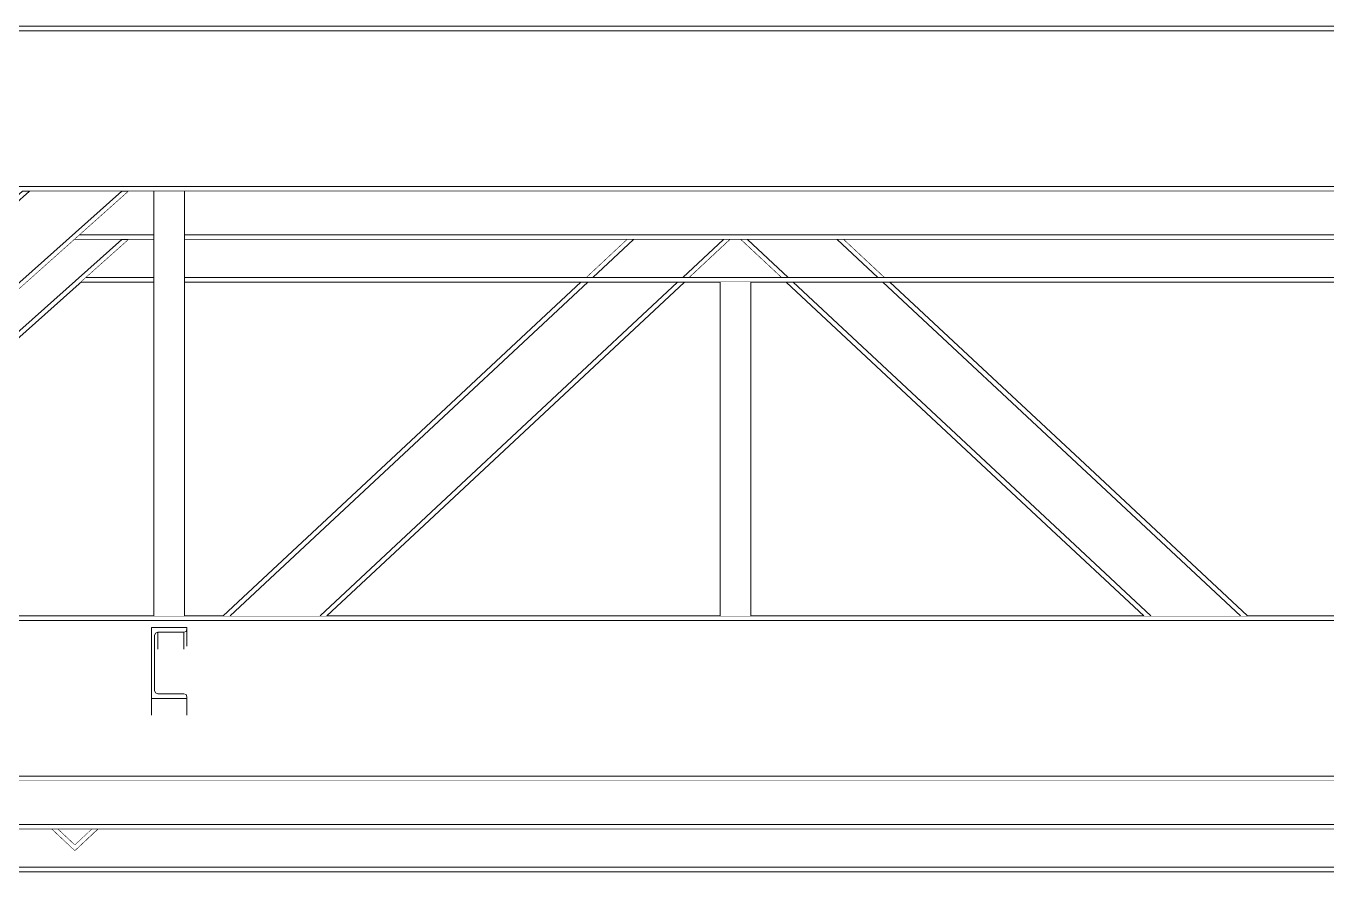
# Model space of a CAD drawing. Extents: x -3080 to 28500, y -1326 to 31609.
# Drawn here: x 3609.6 to 3885.4, y 28380.8 to 28560.1 of the extents above; entities that cross this region are included whole.
import ezdxf
from ezdxf.xclip import XClip

# ---------------------------------------------------------------- set-up
doc = ezdxf.new("R2010")
doc.units = 0
doc.header["$LTSCALE"] = 100
doc.header["$XCLIPFRAME"] = 2
doc.linetypes.add('188K-SM-07-F10-MECH-CR PIPE-Y2257103$0$X-S-FAB_SL ALL$0$Wipeout_Contour', pattern=[1, 0, -1])
for name, color, linetype in [('0-xref', 8, 'Continuous'), ('188K-SM-07-F10-MECH-CR PIPE-Y2257103$0$X-S-FAB_SL ALL$0$ASP_1', 1, 'Continuous'), ('188K-SM-07-F10-MECH-CR PIPE-Y2257103$0$X-S-FAB_SL ALL$0$Hattch', 7, 'Continuous'), ('188K-SM-07-F10-MECH-CR PIPE-Y2257103$0$X-S-FAB_SL ALL$0$S-TRUSS', 7, 'Continuous')]:
    doc.layers.add(name, color=color, linetype=linetype)

# ---------------------------------------------------------------- blocks, each defined once
blk = doc.blocks.new('188K-SM-07-F10-MECH-CR PIPE-Y2257103$0$X-S-FAB_SL ALL$0$剖面元素_793_3', base_point=(23061.26, -8263.06))
at = {"color": 254, "linetype": '188K-SM-07-F10-MECH-CR PIPE-Y2257103$0$X-S-FAB_SL ALL$0$Wipeout_Contour', "lineweight": 0, "ltscale": 110513.716627}
blk.add_wipeout([(26558.76, -6033.78), (26558.76, -6034.78), (27363.76, -6034.78), (27363.76, -6033.78)], dxfattribs=at).dxf.layer = '188K-SM-07-F10-MECH-CR PIPE-Y2257103$0$X-S-FAB_SL ALL$0$Hattch'
at = {"color": 254, "linetype": '188K-SM-07-F10-MECH-CR PIPE-Y2257103$0$X-S-FAB_SL ALL$0$Wipeout_Contour', "lineweight": 0, "ltscale": 221086.655633}
blk.add_wipeout([(26549.26, -6068.07), (26549.26, -6068.78), (27373.26, -6068.78), (27373.26, -6068.07), (27363.76, -6068.07), (27363.76, -6067.78), (26558.76, -6067.78), (26558.76, -6068.07)], dxfattribs=at).dxf.layer = '188K-SM-07-F10-MECH-CR PIPE-Y2257103$0$X-S-FAB_SL ALL$0$Hattch'
at = {"color": 254, "linetype": '188K-SM-07-F10-MECH-CR PIPE-Y2257103$0$X-S-FAB_SL ALL$0$Wipeout_Contour', "lineweight": 0, "ltscale": 110624.019235}
blk.add_wipeout([(26558.76, -6159.78), (27363.76, -6159.78), (27363.76, -6158.78), (26558.76, -6158.78)], dxfattribs=at).dxf.layer = '188K-SM-07-F10-MECH-CR PIPE-Y2257103$0$X-S-FAB_SL ALL$0$Hattch'
at = {"color": 254, "linetype": '188K-SM-07-F10-MECH-CR PIPE-Y2257103$0$X-S-FAB_SL ALL$0$Wipeout_Contour', "lineweight": 0, "ltscale": 221308.412113}
blk.add_wipeout([(26541.26, -6193.05), (26541.26, -6193.78), (27381.26, -6193.78), (27381.26, -6193.05), (27363.76, -6193.05), (27363.76, -6192.78), (26558.76, -6192.78), (26558.76, -6193.05)], dxfattribs=at).dxf.layer = '188K-SM-07-F10-MECH-CR PIPE-Y2257103$0$X-S-FAB_SL ALL$0$Hattch'
at = {"layer": '188K-SM-07-F10-MECH-CR PIPE-Y2257103$0$X-S-FAB_SL ALL$0$S-TRUSS', "color": 8, "lineweight": 0}
for p, q in [((27363.76, -6033.78), (26558.76, -6033.78)), ((27363.76, -6034.78), (26558.76, -6034.78)), ((27363.76, -6067.78), (26558.76, -6067.78)), ((26691.18, -6068.78), (26671.65, -6068.78)), ((27229.84, -6068.78), (26692.69, -6068.78)), ((26558.76, -6159.78), (27363.76, -6159.78)), ((26591.77, -6158.78), (27330.75, -6158.78)), ((26558.76, -6192.78), (27363.76, -6192.78)), ((26541.26, -6193.78), (27381.26, -6193.78))]:
    blk.add_line(p, q, dxfattribs=at)
blk = doc.blocks.new('188K-SM-07-F10-MECH-CR PIPE-Y2257103$0$X-S-FAB_SL ALL$0$剖面元素_795_3', base_point=(23061.26, -8263.06))
at = {"color": 254, "linetype": '188K-SM-07-F10-MECH-CR PIPE-Y2257103$0$X-S-FAB_SL ALL$0$Wipeout_Contour', "lineweight": 0, "ltscale": 109254.161036}
blk.add_wipeout([(26670.15, -6068.78), (26569.24, -6158.78), (26570.74, -6158.78), (26671.65, -6068.78)], dxfattribs=at).dxf.layer = '188K-SM-07-F10-MECH-CR PIPE-Y2257103$0$X-S-FAB_SL ALL$0$Hattch'
at = {"color": 254, "linetype": '188K-SM-07-F10-MECH-CR PIPE-Y2257103$0$X-S-FAB_SL ALL$0$Wipeout_Contour', "lineweight": 0, "ltscale": 109336.161298}
blk.add_wipeout([(26691.18, -6068.78), (26590.27, -6158.78), (26591.77, -6158.78), (26692.69, -6068.78)], dxfattribs=at).dxf.layer = '188K-SM-07-F10-MECH-CR PIPE-Y2257103$0$X-S-FAB_SL ALL$0$Hattch'
at = {"color": 254, "linetype": '188K-SM-07-F10-MECH-CR PIPE-Y2257103$0$X-S-FAB_SL ALL$0$Wipeout_Contour', "lineweight": 0, "ltscale": 109295.16136}
blk.add_wipeout([(26671.65, -6068.78), (26570.74, -6158.78), (26590.27, -6158.78), (26691.18, -6068.78)], dxfattribs=at).dxf.layer = '188K-SM-07-F10-MECH-CR PIPE-Y2257103$0$X-S-FAB_SL ALL$0$Hattch'
at = {"layer": '188K-SM-07-F10-MECH-CR PIPE-Y2257103$0$X-S-FAB_SL ALL$0$S-TRUSS', "color": 8, "lineweight": 0}
for p, q in [((26569.24, -6158.78), (26670.15, -6068.78)), ((26570.74, -6158.78), (26671.65, -6068.78)), ((26590.27, -6158.78), (26691.18, -6068.78)), ((26591.77, -6158.78), (26692.69, -6068.78)), ((26670.15, -6068.78), (26671.65, -6068.78)), ((26691.18, -6068.78), (26692.69, -6068.78)), ((26569.24, -6158.78), (26570.74, -6158.78)), ((26590.27, -6158.78), (26591.77, -6158.78))]:
    blk.add_line(p, q, dxfattribs=at)
blk = doc.blocks.new('188K-SM-07-F10-MECH-CR PIPE-Y2257103$0$X-S-FAB_SL ALL$0$剖面元素_796_3', base_point=(23061.26, -8263.06))
at = {"color": 254, "linetype": '188K-SM-07-F10-MECH-CR PIPE-Y2257103$0$X-S-FAB_SL ALL$0$Wipeout_Contour', "lineweight": 0, "ltscale": 109499.285046}
blk.add_wipeout([(26692.69, -6068.78), (26682.33, -6078.02), (26698.01, -6078.02), (26698.01, -6068.78)], dxfattribs=at).dxf.layer = '188K-SM-07-F10-MECH-CR PIPE-Y2257103$0$X-S-FAB_SL ALL$0$Hattch'
at = {"color": 254, "linetype": '188K-SM-07-F10-MECH-CR PIPE-Y2257103$0$X-S-FAB_SL ALL$0$Wipeout_Contour', "lineweight": 0, "ltscale": 221093.621693}
blk.add_wipeout([(26955.06, -6068.78), (26704.51, -6068.78), (26704.51, -6078.02), (27218.01, -6078.02), (27218.01, -6068.78), (26967.46, -6068.78), (26967.46, -6074.98), (26955.06, -6074.98)], dxfattribs=at).dxf.layer = '188K-SM-07-F10-MECH-CR PIPE-Y2257103$0$X-S-FAB_SL ALL$0$Hattch'
at = {"color": 254, "linetype": '188K-SM-07-F10-MECH-CR PIPE-Y2257103$0$X-S-FAB_SL ALL$0$Wipeout_Contour', "lineweight": 0, "ltscale": 221326.479924}
blk.add_wipeout([(26541.26, -6204.02), (27381.26, -6204.02), (27381.26, -6203.12), (27363.76, -6203.12), (27363.76, -6203.02), (26558.76, -6203.02), (26558.76, -6203.12), (26541.26, -6203.12)], dxfattribs=at).dxf.layer = '188K-SM-07-F10-MECH-CR PIPE-Y2257103$0$X-S-FAB_SL ALL$0$Hattch'
at = {"color": 254, "linetype": '188K-SM-07-F10-MECH-CR PIPE-Y2257103$0$X-S-FAB_SL ALL$0$Wipeout_Contour', "lineweight": 0, "ltscale": 109493.213563}
blk.add_wipeout([(26682.33, -6078.02), (26681.21, -6079.02), (26698.01, -6079.02), (26698.01, -6078.02)], dxfattribs=at).dxf.layer = '188K-SM-07-F10-MECH-CR PIPE-Y2257103$0$X-S-FAB_SL ALL$0$Hattch'
at = {"color": 254, "linetype": '188K-SM-07-F10-MECH-CR PIPE-Y2257103$0$X-S-FAB_SL ALL$0$Wipeout_Contour', "lineweight": 0, "ltscale": 110552.169286}
blk.add_wipeout([(26704.51, -6078.02), (26704.51, -6079.02), (27218.01, -6079.02), (27218.01, -6078.02)], dxfattribs=at).dxf.layer = '188K-SM-07-F10-MECH-CR PIPE-Y2257103$0$X-S-FAB_SL ALL$0$Hattch'
at = {"color": 254, "linetype": '188K-SM-07-F10-MECH-CR PIPE-Y2257103$0$X-S-FAB_SL ALL$0$Wipeout_Contour', "lineweight": 0, "ltscale": 138715.277118}
blk.add_wipeout([(27363.76, -6193.78), (26558.76, -6193.78), (26558.76, -6203.02), (27363.76, -6203.02), (27363.76, -6197.48)], dxfattribs=at).dxf.layer = '188K-SM-07-F10-MECH-CR PIPE-Y2257103$0$X-S-FAB_SL ALL$0$Hattch'
at = {"layer": '188K-SM-07-F10-MECH-CR PIPE-Y2257103$0$X-S-FAB_SL ALL$0$S-TRUSS', "color": 8, "lineweight": 0}
for p, q in [((26691.18, -6079.02), (26681.21, -6079.02)), ((26698.01, -6078.02), (26682.33, -6078.02)), ((26698.01, -6079.02), (26692.69, -6079.02)), ((27218.01, -6078.02), (26704.51, -6078.02)), ((27218.01, -6079.02), (26704.51, -6079.02)), ((26541.26, -6204.02), (27381.26, -6204.02)), ((26558.76, -6203.02), (27363.76, -6203.02))]:
    blk.add_line(p, q, dxfattribs=at)
blk = doc.blocks.new('188K-SM-07-F10-MECH-CR PIPE-Y2257103$0$X-S-FAB_SL ALL$0$剖面元素_798_3', base_point=(23061.26, -8263.06))
at = {"color": 254, "linetype": '188K-SM-07-F10-MECH-CR PIPE-Y2257103$0$X-S-FAB_SL ALL$0$Wipeout_Contour', "lineweight": 0, "ltscale": 109363.073512}
blk.add_wipeout([(26691.18, -6079.02), (26601.75, -6158.78), (26603.25, -6158.78), (26692.69, -6079.02)], dxfattribs=at).dxf.layer = '188K-SM-07-F10-MECH-CR PIPE-Y2257103$0$X-S-FAB_SL ALL$0$Hattch'
at = {"color": 254, "linetype": '188K-SM-07-F10-MECH-CR PIPE-Y2257103$0$X-S-FAB_SL ALL$0$Wipeout_Contour', "lineweight": 0, "ltscale": 109340.695883}
blk.add_wipeout([(26681.21, -6079.02), (26591.77, -6158.78), (26601.75, -6158.78), (26691.18, -6079.02)], dxfattribs=at).dxf.layer = '188K-SM-07-F10-MECH-CR PIPE-Y2257103$0$X-S-FAB_SL ALL$0$Hattch'
at = {"layer": '188K-SM-07-F10-MECH-CR PIPE-Y2257103$0$X-S-FAB_SL ALL$0$S-TRUSS', "color": 8, "lineweight": 0}
for p, q in [((26601.75, -6158.78), (26691.18, -6079.02)), ((26603.25, -6158.78), (26692.69, -6079.02)), ((26691.18, -6079.02), (26692.69, -6079.02))]:
    blk.add_line(p, q, dxfattribs=at)
blk = doc.blocks.new('188K-SM-07-F10-MECH-CR PIPE-Y2257103$0$X-S-FAB_SL ALL$0$剖面元素_1539_3', base_point=(23061.26, -8263.06))
at = {"color": 254, "linetype": '188K-SM-07-F10-MECH-CR PIPE-Y2257103$0$X-S-FAB_SL ALL$0$Wipeout_Contour', "lineweight": 0, "ltscale": 109602.765811}
blk.add_wipeout([(26698.16, -6166.51), (26698.35, -6166.05), (26698.35, -6162.46), (26698.16, -6162.92)], dxfattribs=at).dxf.layer = '188K-SM-07-F10-MECH-CR PIPE-Y2257103$0$X-S-FAB_SL ALL$0$Hattch'
at = {"color": 254, "linetype": '188K-SM-07-F10-MECH-CR PIPE-Y2257103$0$X-S-FAB_SL ALL$0$Wipeout_Contour', "lineweight": 0, "ltscale": 109626.715997}
blk.add_wipeout([(26697.51, -6176.28), (26697.51, -6179.86), (26705.01, -6179.86), (26705.01, -6176.28)], dxfattribs=at).dxf.layer = '188K-SM-07-F10-MECH-CR PIPE-Y2257103$0$X-S-FAB_SL ALL$0$Hattch'
at = {"layer": '188K-SM-07-F10-MECH-CR PIPE-Y2257103$0$X-S-FAB_SL ALL$0$S-TRUSS', "color": 8, "lineweight": 0}
for p, q in [((26697.51, -6176.28), (26697.51, -6179.86)), ((26705.01, -6176.28), (26705.01, -6179.86))]:
    blk.add_line(p, q, dxfattribs=at)
at = {"layer": '188K-SM-07-F10-MECH-CR PIPE-Y2257103$0$X-S-FAB_SL ALL$0$S-TRUSS', "color": 2, "lineweight": 0}
blk.add_line((26705.01, -6176.28), (26697.51, -6176.28), dxfattribs=at)
at = {"layer": '188K-SM-07-F10-MECH-CR PIPE-Y2257103$0$X-S-FAB_SL ALL$0$S-TRUSS', "color": 2, "lineweight": 0, "flags": 128}
for points in [[(26698.35, -6175.09), (26698.81, -6175.28), (26704.36, -6175.28), (26704.82, -6175.47)], [(26704.82, -6175.47), (26705.01, -6175.93), (26705.01, -6176.28)]]:
    blk.add_lwpolyline(points, dxfattribs=at)
at = {"color": 254, "linetype": '188K-SM-07-F10-MECH-CR PIPE-Y2257103$0$X-S-FAB_SL ALL$0$Wipeout_Contour', "lineweight": 0, "ltscale": 109603.739863}
blk.add_wipeout([(26698.35, -6166.05), (26698.81, -6165.85), (26698.81, -6162.27), (26698.35, -6162.46)], dxfattribs=at).dxf.layer = '188K-SM-07-F10-MECH-CR PIPE-Y2257103$0$X-S-FAB_SL ALL$0$Hattch'
at = {"color": 254, "linetype": '188K-SM-07-F10-MECH-CR PIPE-Y2257103$0$X-S-FAB_SL ALL$0$Wipeout_Contour', "lineweight": 0, "ltscale": 109615.365438}
blk.add_wipeout([(26698.81, -6165.85), (26704.36, -6165.85), (26704.36, -6162.27), (26698.81, -6162.27)], dxfattribs=at).dxf.layer = '188K-SM-07-F10-MECH-CR PIPE-Y2257103$0$X-S-FAB_SL ALL$0$Hattch'
at = {"layer": '188K-SM-07-F10-MECH-CR PIPE-Y2257103$0$X-S-FAB_SL ALL$0$S-TRUSS', "color": 2, "lineweight": 0}
blk.add_line((26697.51, -6161.27), (26697.51, -6176.28), dxfattribs=at)
at = {"layer": '188K-SM-07-F10-MECH-CR PIPE-Y2257103$0$X-S-FAB_SL ALL$0$S-TRUSS', "color": 8, "lineweight": 0}
blk.add_line((26698.81, -6162.27), (26698.81, -6165.85), dxfattribs=at)
at = {"layer": '188K-SM-07-F10-MECH-CR PIPE-Y2257103$0$X-S-FAB_SL ALL$0$S-TRUSS', "color": 2, "lineweight": 0, "flags": 128}
blk.add_lwpolyline([(26698.35, -6162.46), (26698.16, -6162.92), (26698.16, -6174.63), (26698.35, -6175.09)], dxfattribs=at)
at = {"color": 254, "linetype": '188K-SM-07-F10-MECH-CR PIPE-Y2257103$0$X-S-FAB_SL ALL$0$Wipeout_Contour', "lineweight": 0, "ltscale": 109626.990953}
blk.add_wipeout([(26704.36, -6162.27), (26704.36, -6165.85), (26704.82, -6165.66), (26704.82, -6162.08)], dxfattribs=at).dxf.layer = '188K-SM-07-F10-MECH-CR PIPE-Y2257103$0$X-S-FAB_SL ALL$0$Hattch'
at = {"color": 254, "linetype": '188K-SM-07-F10-MECH-CR PIPE-Y2257103$0$X-S-FAB_SL ALL$0$Wipeout_Contour', "lineweight": 0, "ltscale": 109627.965133}
blk.add_wipeout([(26704.82, -6162.08), (26704.82, -6165.66), (26705.01, -6165.2), (26705.01, -6161.62)], dxfattribs=at).dxf.layer = '188K-SM-07-F10-MECH-CR PIPE-Y2257103$0$X-S-FAB_SL ALL$0$Hattch'
at = {"layer": '188K-SM-07-F10-MECH-CR PIPE-Y2257103$0$X-S-FAB_SL ALL$0$S-TRUSS', "color": 2, "lineweight": 0}
blk.add_line((26705.01, -6161.27), (26697.51, -6161.27), dxfattribs=at)
at = {"layer": '188K-SM-07-F10-MECH-CR PIPE-Y2257103$0$X-S-FAB_SL ALL$0$S-TRUSS', "color": 8, "lineweight": 0}
for p, q in [((26704.36, -6162.27), (26704.36, -6165.85)), ((26705.01, -6161.62), (26705.01, -6165.2))]:
    blk.add_line(p, q, dxfattribs=at)
at = {"layer": '188K-SM-07-F10-MECH-CR PIPE-Y2257103$0$X-S-FAB_SL ALL$0$S-TRUSS', "color": 2, "lineweight": 0, "flags": 128}
for points in [[(26704.82, -6162.08), (26704.36, -6162.27), (26698.81, -6162.27), (26698.35, -6162.46)], [(26705.01, -6161.27), (26705.01, -6161.62), (26704.82, -6162.08)]]:
    blk.add_lwpolyline(points, dxfattribs=at)
blk = doc.blocks.new('188K-SM-07-F10-MECH-CR PIPE-Y2257103$0$X-S-FAB_SL ALL$0$剖面元素_1714_3', base_point=(23061.26, -8263.06))
at = {"color": 254, "linetype": '188K-SM-07-F10-MECH-CR PIPE-Y2257103$0$X-S-FAB_SL ALL$0$Wipeout_Contour', "lineweight": 0, "ltscale": 110113.634937}
blk.add_wipeout([(26842.86, -6079.02), (26851.48, -6087.06), (26852.95, -6087.06), (26844.32, -6079.02)], dxfattribs=at).dxf.layer = '188K-SM-07-F10-MECH-CR PIPE-Y2257103$0$X-S-FAB_SL ALL$0$Hattch'
at = {"color": 254, "linetype": '188K-SM-07-F10-MECH-CR PIPE-Y2257103$0$X-S-FAB_SL ALL$0$Wipeout_Contour', "lineweight": 0, "ltscale": 109823.644242}
blk.add_wipeout([(26746.15, -6127.58), (26746.83, -6128.31), (26789.97, -6088.06), (26788.51, -6088.06)], dxfattribs=at).dxf.layer = '188K-SM-07-F10-MECH-CR PIPE-Y2257103$0$X-S-FAB_SL ALL$0$Hattch'
at = {"color": 254, "linetype": '188K-SM-07-F10-MECH-CR PIPE-Y2257103$0$X-S-FAB_SL ALL$0$Wipeout_Contour', "lineweight": 0, "ltscale": 164359.83114}
blk.add_wipeout([(26676.33, -6204.02), (26681.26, -6208.62), (26686.2, -6204.02), (26684.73, -6204.02), (26681.26, -6207.25), (26677.8, -6204.02)], dxfattribs=at).dxf.layer = '188K-SM-07-F10-MECH-CR PIPE-Y2257103$0$X-S-FAB_SL ALL$0$Hattch'
at = {"layer": '188K-SM-07-F10-MECH-CR PIPE-Y2257103$0$X-S-FAB_SL ALL$0$S-TRUSS', "color": 8, "lineweight": 0}
for p, q in [((26681.26, -6208.62), (26676.33, -6204.02)), ((26681.26, -6207.25), (26677.8, -6204.02)), ((26684.73, -6204.02), (26681.26, -6207.25)), ((26686.2, -6204.02), (26681.26, -6208.62))]:
    blk.add_line(p, q, dxfattribs=at)
at = {"color": 254, "linetype": '188K-SM-07-F10-MECH-CR PIPE-Y2257103$0$X-S-FAB_SL ALL$0$Wipeout_Contour', "lineweight": 0, "ltscale": 109905.799671}
blk.add_wipeout([(26798.2, -6079.02), (26789.58, -6087.06), (26791.05, -6087.06), (26799.67, -6079.02)], dxfattribs=at).dxf.layer = '188K-SM-07-F10-MECH-CR PIPE-Y2257103$0$X-S-FAB_SL ALL$0$Hattch'
at = {"color": 254, "linetype": '188K-SM-07-F10-MECH-CR PIPE-Y2257103$0$X-S-FAB_SL ALL$0$Wipeout_Contour', "lineweight": 0, "ltscale": 110240.110155}
blk.add_wipeout([(26852.55, -6088.06), (26895.7, -6128.31), (26896.38, -6127.58), (26854.02, -6088.06)], dxfattribs=at).dxf.layer = '188K-SM-07-F10-MECH-CR PIPE-Y2257103$0$X-S-FAB_SL ALL$0$Hattch'
at = {"color": 254, "linetype": '188K-SM-07-F10-MECH-CR PIPE-Y2257103$0$X-S-FAB_SL ALL$0$Wipeout_Contour', "lineweight": 0, "ltscale": 110073.602685}
blk.add_wipeout([(26842.86, -6079.02), (26823.8, -6079.02), (26832.42, -6087.06), (26851.48, -6087.06)], dxfattribs=at).dxf.layer = '188K-SM-07-F10-MECH-CR PIPE-Y2257103$0$X-S-FAB_SL ALL$0$Hattch'
at = {"color": 254, "linetype": '188K-SM-07-F10-MECH-CR PIPE-Y2257103$0$X-S-FAB_SL ALL$0$Wipeout_Contour', "lineweight": 0, "ltscale": 109855.358138}
blk.add_wipeout([(26789.97, -6088.06), (26746.83, -6128.31), (26755.7, -6137.82), (26809.03, -6088.06)], dxfattribs=at).dxf.layer = '188K-SM-07-F10-MECH-CR PIPE-Y2257103$0$X-S-FAB_SL ALL$0$Hattch'
at = {"color": 254, "linetype": '188K-SM-07-F10-MECH-CR PIPE-Y2257103$0$X-S-FAB_SL ALL$0$Wipeout_Contour', "lineweight": 0, "ltscale": 109945.829763}
blk.add_wipeout([(26799.67, -6079.02), (26791.05, -6087.06), (26810.1, -6087.06), (26818.73, -6079.02)], dxfattribs=at).dxf.layer = '188K-SM-07-F10-MECH-CR PIPE-Y2257103$0$X-S-FAB_SL ALL$0$Hattch'
at = {"color": 254, "linetype": '188K-SM-07-F10-MECH-CR PIPE-Y2257103$0$X-S-FAB_SL ALL$0$Wipeout_Contour', "lineweight": 0, "ltscale": 110212.879504}
blk.add_wipeout([(26852.55, -6088.06), (26833.5, -6088.06), (26886.83, -6137.82), (26895.7, -6128.31)], dxfattribs=at).dxf.layer = '188K-SM-07-F10-MECH-CR PIPE-Y2257103$0$X-S-FAB_SL ALL$0$Hattch'
at = {"color": 254, "linetype": '188K-SM-07-F10-MECH-CR PIPE-Y2257103$0$X-S-FAB_SL ALL$0$Wipeout_Contour', "lineweight": 0, "ltscale": 109707.38092}
blk.add_wipeout([(26712.7, -6158.78), (26714.17, -6158.78), (26746.83, -6128.31), (26746.15, -6127.58)], dxfattribs=at).dxf.layer = '188K-SM-07-F10-MECH-CR PIPE-Y2257103$0$X-S-FAB_SL ALL$0$Hattch'
at = {"color": 254, "linetype": '188K-SM-07-F10-MECH-CR PIPE-Y2257103$0$X-S-FAB_SL ALL$0$Wipeout_Contour', "lineweight": 0, "ltscale": 110033.57033}
blk.add_wipeout([(26822.33, -6079.02), (26830.96, -6087.06), (26832.42, -6087.06), (26823.8, -6079.02)], dxfattribs=at).dxf.layer = '188K-SM-07-F10-MECH-CR PIPE-Y2257103$0$X-S-FAB_SL ALL$0$Hattch'
at = {"color": 254, "linetype": '188K-SM-07-F10-MECH-CR PIPE-Y2257103$0$X-S-FAB_SL ALL$0$Wipeout_Contour', "lineweight": 0, "ltscale": 109886.861525}
blk.add_wipeout([(26755.7, -6137.82), (26756.38, -6138.55), (26810.5, -6088.06), (26809.03, -6088.06)], dxfattribs=at).dxf.layer = '188K-SM-07-F10-MECH-CR PIPE-Y2257103$0$X-S-FAB_SL ALL$0$Hattch'
at = {"color": 254, "linetype": '188K-SM-07-F10-MECH-CR PIPE-Y2257103$0$X-S-FAB_SL ALL$0$Wipeout_Contour', "lineweight": 0, "ltscale": 110419.390447}
blk.add_wipeout([(26896.38, -6127.58), (26895.7, -6128.31), (26928.36, -6158.78), (26929.83, -6158.78)], dxfattribs=at).dxf.layer = '188K-SM-07-F10-MECH-CR PIPE-Y2257103$0$X-S-FAB_SL ALL$0$Hattch'
at = {"layer": '188K-SM-07-F10-MECH-CR PIPE-Y2257103$0$X-S-FAB_SL ALL$0$S-TRUSS', "color": 8, "lineweight": 0}
for p, q in [((26798.2, -6079.02), (26789.58, -6087.06)), ((26799.67, -6079.02), (26791.05, -6087.06))]:
    blk.add_line(p, q, dxfattribs=at)
at = {"color": 254, "linetype": '188K-SM-07-F10-MECH-CR PIPE-Y2257103$0$X-S-FAB_SL ALL$0$Wipeout_Contour', "lineweight": 0, "ltscale": 109985.859536}
blk.add_wipeout([(26818.73, -6079.02), (26810.1, -6087.06), (26811.57, -6087.06), (26820.19, -6079.02)], dxfattribs=at).dxf.layer = '188K-SM-07-F10-MECH-CR PIPE-Y2257103$0$X-S-FAB_SL ALL$0$Hattch'
at = {"color": 254, "linetype": '188K-SM-07-F10-MECH-CR PIPE-Y2257103$0$X-S-FAB_SL ALL$0$Wipeout_Contour', "lineweight": 0, "ltscale": 110186.014494}
blk.add_wipeout([(26832.03, -6088.06), (26886.15, -6138.55), (26886.83, -6137.82), (26833.5, -6088.06)], dxfattribs=at).dxf.layer = '188K-SM-07-F10-MECH-CR PIPE-Y2257103$0$X-S-FAB_SL ALL$0$Hattch'
at = {"color": 254, "linetype": '188K-SM-07-F10-MECH-CR PIPE-Y2257103$0$X-S-FAB_SL ALL$0$Wipeout_Contour', "lineweight": 0, "ltscale": 109738.824534}
blk.add_wipeout([(26746.83, -6128.31), (26714.17, -6158.78), (26733.22, -6158.78), (26755.7, -6137.82)], dxfattribs=at).dxf.layer = '188K-SM-07-F10-MECH-CR PIPE-Y2257103$0$X-S-FAB_SL ALL$0$Hattch'
at = {"layer": '188K-SM-07-F10-MECH-CR PIPE-Y2257103$0$X-S-FAB_SL ALL$0$S-TRUSS', "color": 8, "lineweight": 0}
for p, q in [((26818.73, -6079.02), (26810.1, -6087.06)), ((26820.19, -6079.02), (26811.57, -6087.06)), ((26830.96, -6087.06), (26822.33, -6079.02)), ((26832.42, -6087.06), (26823.8, -6079.02)), ((26851.48, -6087.06), (26842.86, -6079.02)), ((26852.95, -6087.06), (26844.32, -6079.02)), ((26788.51, -6088.06), (26746.15, -6127.58)), ((26789.97, -6088.06), (26746.83, -6128.31))]:
    blk.add_line(p, q, dxfattribs=at)
at = {"color": 254, "linetype": '188K-SM-07-F10-MECH-CR PIPE-Y2257103$0$X-S-FAB_SL ALL$0$Wipeout_Contour', "lineweight": 0, "ltscale": 110392.630127}
blk.add_wipeout([(26895.7, -6128.31), (26886.83, -6137.82), (26909.3, -6158.78), (26928.36, -6158.78)], dxfattribs=at).dxf.layer = '188K-SM-07-F10-MECH-CR PIPE-Y2257103$0$X-S-FAB_SL ALL$0$Hattch'
at = {"color": 254, "linetype": '188K-SM-07-F10-MECH-CR PIPE-Y2257103$0$X-S-FAB_SL ALL$0$Wipeout_Contour', "lineweight": 0, "ltscale": 109770.564236}
blk.add_wipeout([(26755.7, -6137.82), (26733.22, -6158.78), (26734.69, -6158.78), (26756.38, -6138.55)], dxfattribs=at).dxf.layer = '188K-SM-07-F10-MECH-CR PIPE-Y2257103$0$X-S-FAB_SL ALL$0$Hattch'
at = {"layer": '188K-SM-07-F10-MECH-CR PIPE-Y2257103$0$X-S-FAB_SL ALL$0$S-TRUSS', "color": 8, "lineweight": 0}
for p, q in [((26809.03, -6088.06), (26755.7, -6137.82)), ((26810.5, -6088.06), (26756.38, -6138.55)), ((26895.7, -6128.31), (26852.55, -6088.06)), ((26896.38, -6127.58), (26854.02, -6088.06)), ((26746.15, -6127.58), (26712.7, -6158.78)), ((26746.83, -6128.31), (26714.17, -6158.78)), ((26755.7, -6137.82), (26733.22, -6158.78)), ((26756.38, -6138.55), (26734.69, -6158.78))]:
    blk.add_line(p, q, dxfattribs=at)
at = {"color": 254, "linetype": '188K-SM-07-F10-MECH-CR PIPE-Y2257103$0$X-S-FAB_SL ALL$0$Wipeout_Contour', "lineweight": 0, "ltscale": 110365.320906}
blk.add_wipeout([(26886.15, -6138.55), (26907.84, -6158.78), (26909.3, -6158.78), (26886.83, -6137.82)], dxfattribs=at).dxf.layer = '188K-SM-07-F10-MECH-CR PIPE-Y2257103$0$X-S-FAB_SL ALL$0$Hattch'
at = {"layer": '188K-SM-07-F10-MECH-CR PIPE-Y2257103$0$X-S-FAB_SL ALL$0$S-TRUSS', "color": 8, "lineweight": 0}
for p, q in [((26886.15, -6138.55), (26832.03, -6088.06)), ((26886.83, -6137.82), (26833.5, -6088.06)), ((26928.36, -6158.78), (26895.7, -6128.31)), ((26929.83, -6158.78), (26896.38, -6127.58)), ((26909.3, -6158.78), (26886.83, -6137.82)), ((26907.84, -6158.78), (26886.15, -6138.55))]:
    blk.add_line(p, q, dxfattribs=at)
blk = doc.blocks.new('188K-SM-07-F10-MECH-CR PIPE-Y2257103$0$X-S-FAB_SL ALL$0$剖面元素_1715_3', base_point=(23061.26, -8263.06))
at = {"color": 254, "linetype": '188K-SM-07-F10-MECH-CR PIPE-Y2257103$0$X-S-FAB_SL ALL$0$Wipeout_Contour', "lineweight": 0, "ltscale": 109509.184261}
blk.add_wipeout([(26692.69, -6079.02), (26683.67, -6087.06), (26698.01, -6087.06), (26698.01, -6079.02)], dxfattribs=at).dxf.layer = '188K-SM-07-F10-MECH-CR PIPE-Y2257103$0$X-S-FAB_SL ALL$0$Hattch'
at = {"color": 254, "linetype": '188K-SM-07-F10-MECH-CR PIPE-Y2257103$0$X-S-FAB_SL ALL$0$Wipeout_Contour', "lineweight": 0, "ltscale": 109728.726128}
blk.add_wipeout([(26704.51, -6087.06), (26789.58, -6087.06), (26798.2, -6079.02), (26704.51, -6079.02)], dxfattribs=at).dxf.layer = '188K-SM-07-F10-MECH-CR PIPE-Y2257103$0$X-S-FAB_SL ALL$0$Hattch'
at = {"color": 254, "linetype": '188K-SM-07-F10-MECH-CR PIPE-Y2257103$0$X-S-FAB_SL ALL$0$Wipeout_Contour', "lineweight": 0, "ltscale": 110009.714968}
blk.add_wipeout([(26820.19, -6079.02), (26811.57, -6087.06), (26830.96, -6087.06), (26822.33, -6079.02)], dxfattribs=at).dxf.layer = '188K-SM-07-F10-MECH-CR PIPE-Y2257103$0$X-S-FAB_SL ALL$0$Hattch'
at = {"color": 254, "linetype": '188K-SM-07-F10-MECH-CR PIPE-Y2257103$0$X-S-FAB_SL ALL$0$Wipeout_Contour', "lineweight": 0, "ltscale": 221110.912847}
blk.add_wipeout([(26844.32, -6079.02), (26852.95, -6087.06), (27069.58, -6087.06), (27078.2, -6079.02), (26967.46, -6079.02), (26967.46, -6085.12), (26955.06, -6085.12), (26955.06, -6079.02)], dxfattribs=at).dxf.layer = '188K-SM-07-F10-MECH-CR PIPE-Y2257103$0$X-S-FAB_SL ALL$0$Hattch'
at = {"color": 254, "linetype": '188K-SM-07-F10-MECH-CR PIPE-Y2257103$0$X-S-FAB_SL ALL$0$Wipeout_Contour', "lineweight": 0, "ltscale": 224619.755979}
blk.add_wipeout([(26576.26, -6212.06), (26576.26, -6213.06), (28186.26, -6213.06), (28186.26, -6212.06), (27398.76, -6212.06), (27398.76, -6212.87), (27363.76, -6212.87), (27363.76, -6212.06)], dxfattribs=at).dxf.layer = '188K-SM-07-F10-MECH-CR PIPE-Y2257103$0$X-S-FAB_SL ALL$0$Hattch'
at = {"color": 254, "linetype": '188K-SM-07-F10-MECH-CR PIPE-Y2257103$0$X-S-FAB_SL ALL$0$Wipeout_Contour', "lineweight": 0, "ltscale": 109503.858841}
blk.add_wipeout([(26683.67, -6087.06), (26682.54, -6088.06), (26698.01, -6088.06), (26698.01, -6087.06)], dxfattribs=at).dxf.layer = '188K-SM-07-F10-MECH-CR PIPE-Y2257103$0$X-S-FAB_SL ALL$0$Hattch'
at = {"color": 254, "linetype": '188K-SM-07-F10-MECH-CR PIPE-Y2257103$0$X-S-FAB_SL ALL$0$Wipeout_Contour', "lineweight": 0, "ltscale": 110560.132198}
blk.add_wipeout([(26704.51, -6087.06), (26704.51, -6088.06), (27218.01, -6088.06), (27218.01, -6087.06)], dxfattribs=at).dxf.layer = '188K-SM-07-F10-MECH-CR PIPE-Y2257103$0$X-S-FAB_SL ALL$0$Hattch'
at = {"color": 254, "linetype": '188K-SM-07-F10-MECH-CR PIPE-Y2257103$0$X-S-FAB_SL ALL$0$Wipeout_Contour', "lineweight": 0, "ltscale": 359697.409547}
blk.add_wipeout([(26576.26, -6212.06), (27363.76, -6212.06), (27363.76, -6204.02), (27246.2, -6204.02), (27241.26, -6208.62), (27236.33, -6204.02), (26966.2, -6204.02), (26961.26, -6208.62), (26956.33, -6204.02), (26686.2, -6204.02), (26681.26, -6208.62), (26676.33, -6204.02), (26576.26, -6204.02)], dxfattribs=at).dxf.layer = '188K-SM-07-F10-MECH-CR PIPE-Y2257103$0$X-S-FAB_SL ALL$0$Hattch'
at = {"layer": '188K-SM-07-F10-MECH-CR PIPE-Y2257103$0$X-S-FAB_SL ALL$0$S-TRUSS', "color": 8, "lineweight": 0}
for p, q in [((26698.01, -6088.06), (26682.54, -6088.06)), ((26698.01, -6087.06), (26683.67, -6087.06)), ((27218.01, -6087.06), (26704.51, -6087.06)), ((27218.01, -6088.06), (26704.51, -6088.06)), ((26576.26, -6212.06), (27363.76, -6212.06)), ((26576.26, -6213.06), (28186.26, -6213.06))]:
    blk.add_line(p, q, dxfattribs=at)
at = {"color": 254, "linetype": '188K-SM-07-F10-MECH-CR PIPE-Y2257103$0$X-S-FAB_SL ALL$0$Wipeout_Contour', "lineweight": 0, "ltscale": 82179.794316}
blk.add_wipeout([(26684.73, -6204.02), (26677.8, -6204.02), (26681.26, -6207.25)], dxfattribs=at).dxf.layer = '188K-SM-07-F10-MECH-CR PIPE-Y2257103$0$X-S-FAB_SL ALL$0$Hattch'
blk = doc.blocks.new('188K-SM-07-F10-MECH-CR PIPE-Y2257103$0$X-S-FAB_SL ALL$0$剖面元素_1719_3', base_point=(23061.26, -8263.06))
at = {"color": 254, "linetype": '188K-SM-07-F10-MECH-CR PIPE-Y2257103$0$X-S-FAB_SL ALL$0$Wipeout_Contour', "lineweight": 0, "ltscale": 110045.639198}
blk.add_wipeout([(26818.01, -6088.06), (26818.01, -6158.78), (26824.51, -6158.78), (26824.51, -6088.06)], dxfattribs=at).dxf.layer = '188K-SM-07-F10-MECH-CR PIPE-Y2257103$0$X-S-FAB_SL ALL$0$Hattch'
at = {"layer": '188K-SM-07-F10-MECH-CR PIPE-Y2257103$0$X-S-FAB_SL ALL$0$S-TRUSS', "color": 8, "lineweight": 0}
for p, q in [((26818.01, -6158.78), (26818.01, -6088.06)), ((26824.51, -6158.78), (26824.51, -6088.06))]:
    blk.add_line(p, q, dxfattribs=at)
blk = doc.blocks.new('188K-SM-07-F10-MECH-CR PIPE-Y2257103$0$X-S-FAB_SL ALL$0$剖面元素_1986_3', base_point=(23061.26, -8263.06))
at = {"color": 254, "linetype": '188K-SM-07-F10-MECH-CR PIPE-Y2257103$0$X-S-FAB_SL ALL$0$Wipeout_Contour', "lineweight": 0, "ltscale": 109569.173082}
blk.add_wipeout([(26698.01, -6158.78), (26704.51, -6158.78), (26704.51, -6068.78), (26698.01, -6068.78)], dxfattribs=at).dxf.layer = '188K-SM-07-F10-MECH-CR PIPE-Y2257103$0$X-S-FAB_SL ALL$0$Hattch'
at = {"layer": '188K-SM-07-F10-MECH-CR PIPE-Y2257103$0$X-S-FAB_SL ALL$0$S-TRUSS', "color": 8, "lineweight": 0}
for p, q in [((26698.01, -6158.78), (26698.01, -6068.78)), ((26704.51, -6158.78), (26704.51, -6068.78))]:
    blk.add_line(p, q, dxfattribs=at)
blk = doc.blocks.new('188K-SM-07-F10-MECH-CR PIPE-Y2257103$0$X-S-FAB_SL ALL$0$A$C2e9ab586')
at = {"layer": '188K-SM-07-F10-MECH-CR PIPE-Y2257103$0$X-S-FAB_SL ALL$0$S-TRUSS', "lineweight": 0}
blk.add_blockref('188K-SM-07-F10-MECH-CR PIPE-Y2257103$0$X-S-FAB_SL ALL$0$剖面元素_793_3', (-28106.39, 285), dxfattribs=at)
blk.add_blockref('188K-SM-07-F10-MECH-CR PIPE-Y2257103$0$X-S-FAB_SL ALL$0$剖面元素_795_3', (-28106.39, 285), dxfattribs=at)
blk.add_blockref('188K-SM-07-F10-MECH-CR PIPE-Y2257103$0$X-S-FAB_SL ALL$0$剖面元素_796_3', (-28106.39, 285), dxfattribs=at)
for name in ['188K-SM-07-F10-MECH-CR PIPE-Y2257103$0$X-S-FAB_SL ALL$0$剖面元素_798_3', '188K-SM-07-F10-MECH-CR PIPE-Y2257103$0$X-S-FAB_SL ALL$0$剖面元素_1539_3']:
    blk.add_blockref(name, (-28106.39, 285), dxfattribs=at)
blk.add_blockref('188K-SM-07-F10-MECH-CR PIPE-Y2257103$0$X-S-FAB_SL ALL$0$剖面元素_1714_3', (-28106.39, 285), dxfattribs=at)
blk.add_blockref('188K-SM-07-F10-MECH-CR PIPE-Y2257103$0$X-S-FAB_SL ALL$0$剖面元素_1715_3', (-28106.39, 285), dxfattribs=at)
for name in ['188K-SM-07-F10-MECH-CR PIPE-Y2257103$0$X-S-FAB_SL ALL$0$剖面元素_1986_3', '188K-SM-07-F10-MECH-CR PIPE-Y2257103$0$X-S-FAB_SL ALL$0$剖面元素_1719_3']:
    blk.add_blockref(name, (-28106.39, 285), dxfattribs=at)
blk = doc.blocks.new('188K-SM-07-F10-MECH-CR PIPE-Y2257103$0$X-S-FAB_SL ALL')
at = {"layer": '188K-SM-07-F10-MECH-CR PIPE-Y2257103$0$X-S-FAB_SL ALL$0$ASP_1'}
blk.add_blockref('188K-SM-07-F10-MECH-CR PIPE-Y2257103$0$X-S-FAB_SL ALL$0$A$C2e9ab586', (23632.864, -73288.977), dxfattribs=at)
blk = doc.blocks.new('188K-SM-07-F10-MECH-CR PIPE-Y2257103')
ref = blk.add_blockref('188K-SM-07-F10-MECH-CR PIPE-Y2257103$0$X-S-FAB_SL ALL', (4473.521, 99334.763))
XClip(ref).set_block_clipping_path([(-7553.4648570136, -75341.9369645483), (24026.2025623869, -67725.7696244382)])

msp = doc.modelspace()

# ---------------------------------------------------------------- block references
at = {"layer": '0-xref'}
msp.add_blockref('188K-SM-07-F10-MECH-CR PIPE-Y2257103', (0, 0), dxfattribs=at)

doc.saveas('drawing.dxf')
